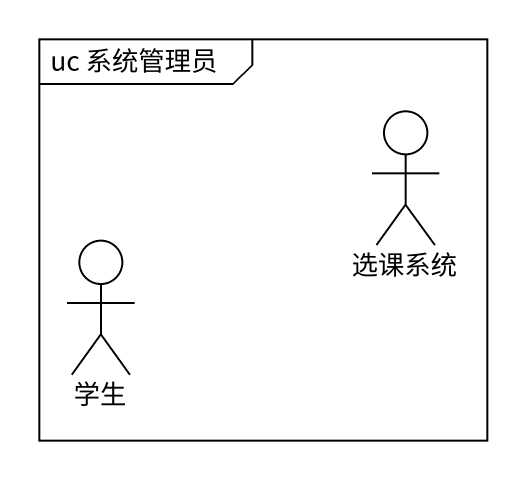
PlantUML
@startuml
mainframe uc 系统管理员
actor 选课系统
actor 学生
@enduml
